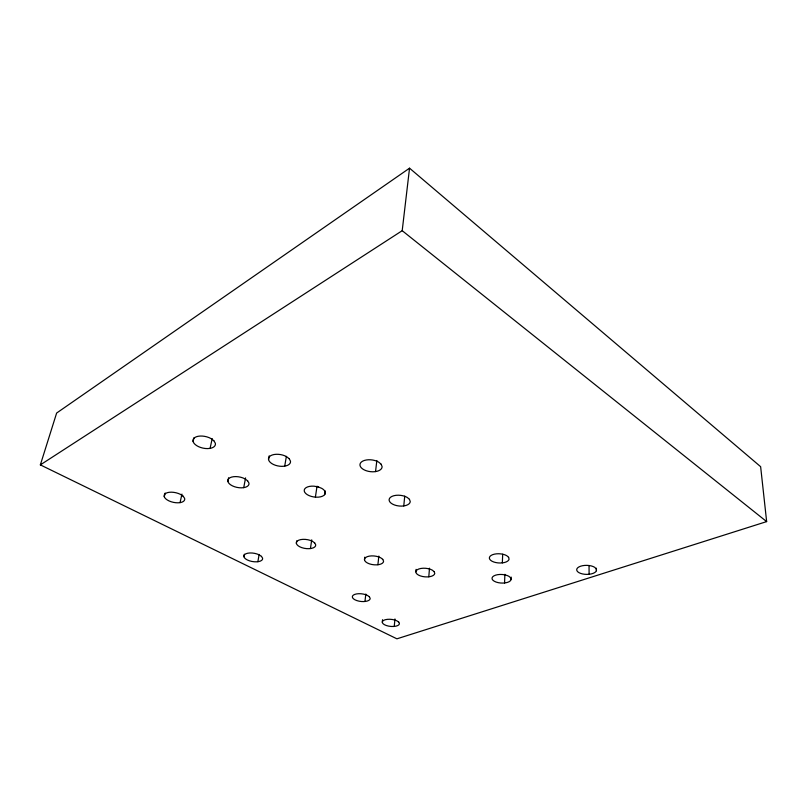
<?xml version="1.0" encoding="UTF-8"?>
<svg xmlns="http://www.w3.org/2000/svg" width="807" height="807" viewBox="0 0 807 807"><rect width="100%" height="100%" fill="white"/><g stroke="black" fill="none" stroke-linecap="round" stroke-linejoin="round"><path stroke-width="1.21" d="M511.073 579.567L510.639 577.802L508.904 576.319A9.553 4.297 3 0 0 493.783 575.946A9.553 4.297 3 0 0 498.252 582.664A9.553 4.297 3 0 0 511.073 579.567L511.154 577.076M504.557 582.977L504.889 574.302M502.337 562.872L502.69 554.227M428.799 576.813L429.495 568.199M415.857 571.84L416.069 569.369M403.772 505.949L404.731 496.134M394.24 626.424L394.966 618.949M382.296 622.197L382.548 619.695M377.898 564.759L378.846 556.094M364.966 601.487L365.813 594.023M364.471 559.644L364.764 557.163M375.548 471.591L376.839 460.515M40.35 464.882L402.199 230.681L409.542 168.179L760.638 466.688L766.65 521.604L396.913 638.821L40.35 464.882L56.631 413.053L409.542 168.179M324.676 494.63L325.201 490.959M310.433 548.568L311.724 539.853M315.396 497.142L317.04 486.157M296.351 543.272L296.724 540.831M284.71 466.143L286.374 456.379M257.857 561.722L259.148 554.429M268.529 459.516L269.195 455.844M243.885 556.679L244.339 554.238M243.714 487.65L245.58 477.905M227.867 481.426L228.603 477.764M210.082 448.379L212.201 438.574M193.095 441.52L193.942 437.828M180.032 502.64L181.958 494.116M164.275 496.729L165.142 493.067M402.199 230.681L766.65 521.604M596.434 570.69L596.252 568.854L594.658 567.301A9.936 4.519 0.8 0 0 578.912 566.938A9.936 4.519 0.8 0 0 582.573 573.948A9.936 4.519 0.8 0 0 596.434 570.69L596.403 568.209M589.039 565.606L589.11 574.271M318.412 486.984L314.145 486.187A10.652 5.377 8.3 0 0 304.743 492.28A10.652 5.377 8.3 0 0 320.561 496.83A10.652 5.377 8.3 0 0 321.832 488.406L318.412 486.984M261.458 556.376L259.178 554.853A9.513 4.237 9.2 0 0 244.652 554.53A9.513 4.237 9.2 0 0 251.734 561.42A9.513 4.237 9.2 0 0 262.608 558.192L261.458 556.376M183.108 496.174L180.435 494.368A10.491 4.963 11.9 0 0 164.769 494.146A10.491 4.963 11.9 0 0 173.394 502.347A10.491 4.963 11.9 0 0 184.611 498.333L183.108 496.174M398.759 622.136L396.953 620.876A8.605 3.541 5.7 0 0 383.466 620.472A8.605 3.541 5.7 0 0 388.591 626.121A8.605 3.541 5.7 0 0 399.435 623.609L398.759 622.136M369.384 596.797L367.447 595.425A8.968 3.843 6.4 0 0 353.446 595.052A8.968 3.843 6.4 0 0 359.085 601.185A8.968 3.843 6.4 0 0 370.181 598.401L369.384 596.797M314.69 542.919L312.45 541.305A9.785 4.529 8.1 0 0 297.349 541.003A9.785 4.529 8.1 0 0 304.078 548.266A9.785 4.529 8.1 0 0 315.708 544.816L314.69 542.919M247.608 480.79L245.005 478.884A10.763 5.356 10.6 0 0 228.663 478.682A10.763 5.356 10.6 0 0 236.814 487.357A10.763 5.356 10.6 0 0 248.949 483.08L247.608 480.79M213.805 440.672L210.96 438.544A11.429 5.942 12.2 0 0 193.781 438.423A11.429 5.942 12.2 0 0 202.819 448.087A11.429 5.942 12.2 0 0 215.338 443.225L213.805 440.672M382.77 559.352L380.733 557.808A9.593 4.398 6.3 0 0 365.722 557.476A9.593 4.398 6.3 0 0 371.613 564.446A9.593 4.398 6.3 0 0 383.577 561.188L382.77 559.352M289.239 458.759L286.646 456.712A11.137 5.82 9.7 0 0 269.548 456.56A11.137 5.82 9.7 0 0 277.507 465.851A11.137 5.82 9.7 0 0 290.5 461.211L289.239 458.759M434.116 571.598L432.219 570.095A9.492 4.297 4.9 0 0 417.28 569.742A9.492 4.297 4.9 0 0 422.555 576.501A9.492 4.297 4.9 0 0 434.771 573.374L434.116 571.598M409.442 499.311L407.253 497.455A10.612 5.377 5.7 0 0 390.598 497.213A10.612 5.377 5.7 0 0 396.792 505.636A10.612 5.377 5.7 0 0 410.249 501.53L409.442 499.311M381.166 464.237L378.796 462.189A11.137 5.921 6.8 0 0 361.385 462.018A11.137 5.921 6.8 0 0 368.244 471.298A11.137 5.921 6.8 0 0 382.115 466.688L381.166 464.237M508.612 557.314L506.816 555.73A9.876 4.6 3 0 0 491.17 555.387A9.876 4.6 3 0 0 495.821 562.56A9.876 4.6 3 0 0 509.066 559.201L508.612 557.314"/></g></svg>
